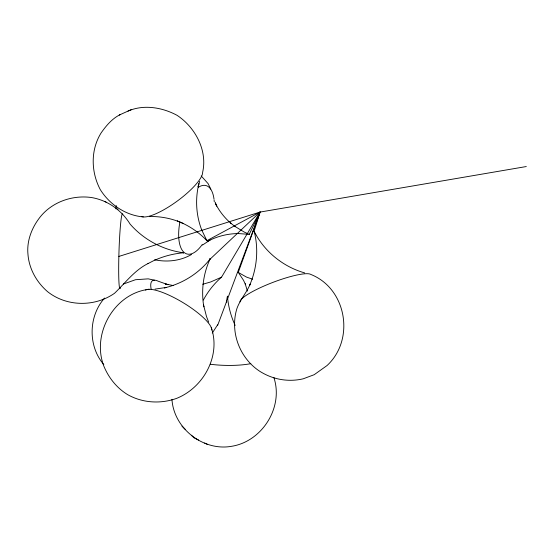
<?xml version="1.0" encoding="UTF-8"?>
<svg xmlns="http://www.w3.org/2000/svg" width="554" height="554" viewBox="0 0 554 554"><rect width="100%" height="100%" fill="white"/><g stroke="black" fill="none" stroke-linecap="round" stroke-linejoin="round"><path stroke-width="0.83" d="M183.429 253.033L183.436 252.666M183.436 252.832L183.436 252.742C162.98 250.055 143.68 239.681 130.121 224.128C121.548 210.195 107.718 200.243 91.375 197.515C71.729 194.759 50.684 202.459 38.891 218.671C31.453 228.643 26.737 241.385 27.935 253.954C28.94 268.628 36.522 282.118 47.547 291.646C66.598 306.791 94.72 307.165 114.546 293.267C125.273 282.907 134.705 270.123 148.029 263.566M115.973 208.934L116.25 205.576M226.33 302.11L227.424 296.168C228.283 306.279 230.886 316.23 235.173 325.427M238.13 272.589L238.622 272.464L238.151 272.7L260.075 212.071L526.3 166.546M199.662 181.303L198.117 186.636L198.865 183.748C195.091 199.024 196.061 215.43 201.774 230.104M253.974 231.697L254.556 231.51L253.967 231.724L260.075 212.071L118.854 256.44M217.674 325.309L226.759 301.044M227.362 299.423L260.075 212.071L206.697 240.775M249.12 234.591L260.075 212.071L210.181 259.071L209.765 258.905L210.181 259.071M203.332 300.095C207.951 291.425 214.163 283.627 221.552 277.159L210.776 281.931L202.764 284.264M221.586 277.09L260.075 212.071M217.646 324.776L212.265 333.058M104.588 298.059C88.37 316.182 87.823 346.153 103.833 364.594M202.487 245.062L210.104 240.048M120.322 114.56C112.233 118.466 106.139 125.723 101.119 132.925C90.427 150.002 90.981 172.142 100.309 189.655C109.602 204.488 125.737 215.464 143.341 216.919M191.532 254.473C180.556 260.948 166.913 262.395 154.628 259.757M147.925 263.628L153.5 260.768C162.924 256.405 173.09 253.69 183.436 252.79M207.833 241.219C217.21 236.239 227.77 233.629 238.379 233.546M128.016 111.098C143.721 104.152 162.447 107.414 177.121 115.357C195.243 127.358 207.625 150.411 202.646 172.259A38.136 9.993 -36.2 0 1 176.712 201.469A38.136 9.993 -36.2 0 1 141.734 216.496M119.242 115.052L131.34 109.588M123.438 284.022L135.481 279.722L148.202 278.856L154.462 280.179M149.033 289.292C114.2 293.26 91.237 334.027 103.917 366.305C108.771 377.953 116.949 388.202 127.808 394.732C142.662 403.083 160.792 404.122 176.74 398.333C203.713 387.44 221.06 355.62 211.24 327.49M154.982 289.126L166.643 287.381L164.393 287.907C182.266 283.766 198.692 273.551 210.028 259.085C203.179 273.891 201.088 290.746 203.817 306.812L203.56 305.067L206.49 316.528L208.643 322.082M149.345 216.531C161.103 216.254 172.903 218.664 183.568 223.629L177.273 220.963L178.222 221.371M238.144 233.546L249.252 234.356L244.203 232.05L234.771 226.309M173.263 285.552L165.251 283.939L167.973 284.68L158.222 281.21A36.245 10.318 55.6 0 0 151.18 289.181M252.666 279.237L246.509 277.09L238.379 272.492L243.497 280.269L245.47 284.458L245.2 283.821L247.423 291.092M171.948 399.316C173.741 428.214 202.944 451.365 231.461 446.323C262.222 441.593 283.87 407.031 273.808 377.371M304.686 272.914C285.109 267.333 267.783 254.293 257.208 236.877L254.265 231.62C258.773 249.494 256.952 268.78 249.494 285.615L250.193 284.091C246.634 292.678 240.159 299.582 236.98 308.349C229.619 331.735 239.584 358.396 260.186 371.561L261.564 372.371C274.098 379.767 289.029 382.163 303.211 378.811L314.201 374.698L327.047 365.536C355.246 339.519 346.596 288.523 310.725 274.403A38.129 6.911 -20.8 0 0 271.702 282.852A38.129 6.911 -20.8 0 0 240.027 301.902M204.62 443.013L207.508 444.44M198.561 440.049L193.948 437.771L191.372 435.257M182.848 223.324C191.809 227.556 199.987 233.407 206.822 240.588L201.704 229.931M117.303 208.927L117.995 209.336M105.108 201.559L106.077 202.127M235.111 226.579L230.429 222.916L230.963 223.338C224.453 217.75 219.072 210.866 215.291 203.159L216.773 206.116L215.104 202.182M181.954 426.123L185.251 429.336M201.227 175.964L208.075 183.596L210.804 189.094M120.398 287.983A37.381 2.216 -88.1 0 1 118.992 251.426A37.381 2.216 -88.1 0 1 122.78 214.329M198.367 187.28A35.511 15.657 -74.4 0 1 214.01 199.191M214.114 200.077A35.511 15.657 -74.4 0 1 214.253 201.704M202.231 244.536A35.511 15.657 -74.4 0 1 183.582 251.952A35.511 15.657 -74.4 0 1 179.877 222.161M145.536 290.13A38.988 9.903 31.2 0 1 182.91 302.553A38.988 9.903 31.2 0 1 211.787 330.046M250.817 363.659A36.938 8.525 1.6 0 1 210.278 364.248"/></g></svg>
